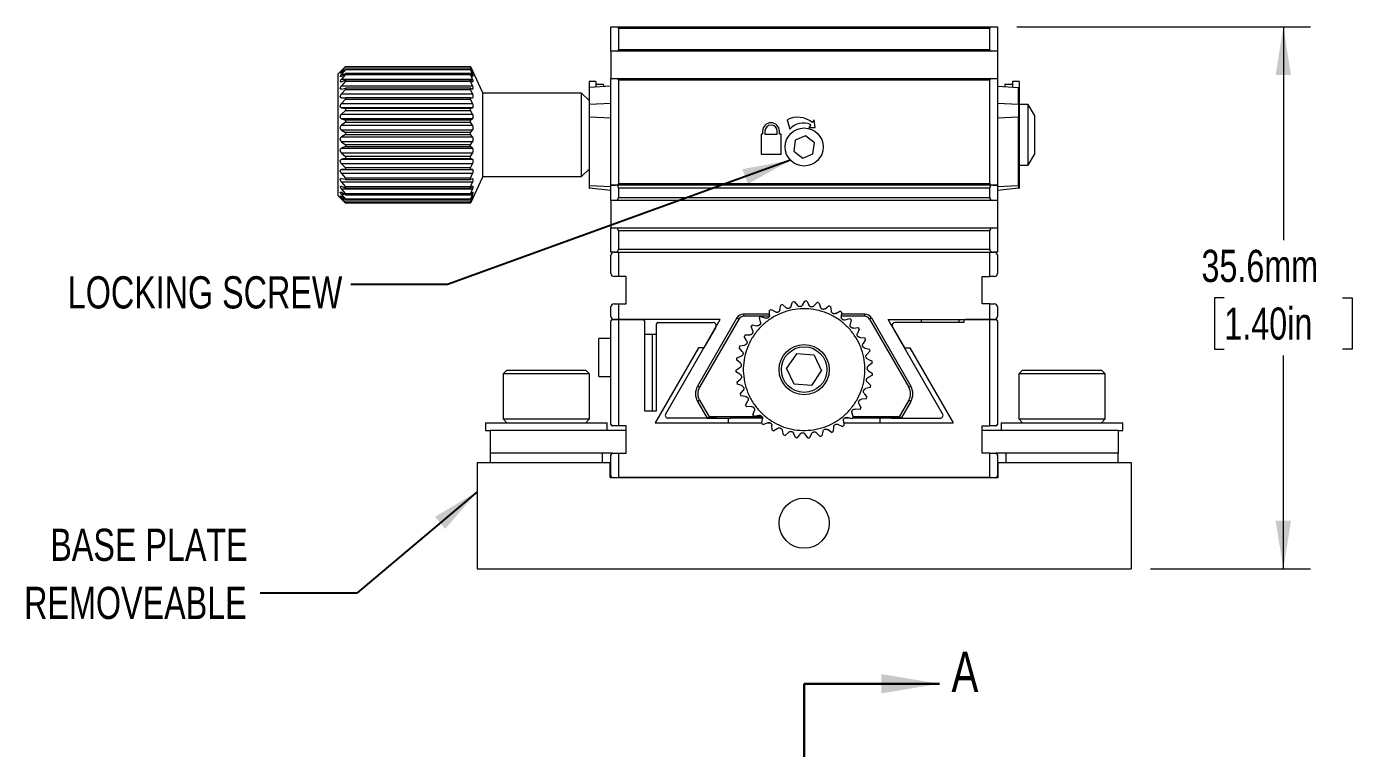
# Model space of a CAD drawing. Header units: millimetres. Extents: x 2 to 278, y 1 to 215.
# Drawn here: x 75.8 to 164, y 79 to 126.4 of the extents above; entities that cross this region are included whole.
import ezdxf

# ---------------------------------------------------------------- set-up
doc = ezdxf.new("R2010")
doc.units = ezdxf.units.MM
doc.linetypes.add('PHANTOM', pattern=[12.7, 6.35, -1.27, 1.27, -1.27, 1.27, -1.27])
doc.styles.add('SLDTEXTSTYLE0', font='TXT', dxfattribs={"width": 0.75})
doc.dimstyles.new('SLDDIMSTYLE0', dxfattribs={"dimtxt": 2.116667, "dimasz": 3.175, "dimexe": 0, "dimexo": 0.0625, "dimgap": 0.529167, "dimtad": 0, "dimtih": 1, "dimtoh": 1, "dimdec": 1, "dimrnd": 1e-09, "dimzin": 12, "dimdsep": 46, "dimtxsty": 'SLDTEXTSTYLE0', "dimsah": 1, "dimcen": 0.09, "dimadec": 0, "dimazin": 3, "dimtfac": 1, "dimtdec": 1, "dimtofl": 0, "dimtmove": 0, "dimatfit": 3, "dimfxl": 1, "dimfrac": 2, "dimtolj": 1, "dimtzin": 12, "dimarcsym": 0})
doc.dimstyles.new('SLDDIMSTYLE1', dxfattribs={"dimtxt": 0.18, "dimasz": 3.175, "dimexe": 0, "dimexo": 0.0625, "dimgap": 0, "dimtad": 0, "dimtih": 1, "dimtoh": 1, "dimdec": 0, "dimrnd": 1e-09, "dimzin": 0, "dimdsep": 46, "dimtxsty": 'Standard', "dimsah": 1, "dimcen": 0.09, "dimadec": 0, "dimazin": 0, "dimtfac": 3.175, "dimtdec": 0, "dimtofl": 0, "dimtmove": 0, "dimatfit": 3, "dimfxl": 1, "dimfrac": 2, "dimtolj": 1, "dimtzin": 0, "dimarcsym": 0})

# ---------------------------------------------------------------- blocks, each defined once
blk = doc.blocks.new('_D')
at = {"color": 7, "linetype": 'Continuous', "lineweight": 0}
for p, q in [((140.874, 126.431), (160.182, 126.431)), ((158.404, 126.431), (158.404, 112.405)), ((154.525, 108.613), (153.882, 108.613)), ((153.882, 108.613), (153.882, 105.25)), ((162.283, 108.613), (162.926, 108.613)), ((162.926, 108.613), (162.926, 105.25)), ((153.882, 105.25), (154.525, 105.25)), ((162.926, 105.25), (162.283, 105.25)), ((158.404, 90.795), (158.404, 104.821)), ((149.674, 90.795), (160.182, 90.795))]:
    blk.add_line(p, q, dxfattribs=at)
for points in [[(158.404, 126.431), (157.896, 123.256), (158.912, 123.256)], [(158.404, 90.795), (158.912, 93.97), (157.896, 93.97)]]:
    blk.add_solid(points, dxfattribs=at)
at = {"color": 7, "linetype": 'Continuous', "lineweight": 0, "char_height": 2.1167, "attachment_point": 1, "style": 'SLDTEXTSTYLE0'}
for s, insert in [('35.6mm', (153.022, 111.771)), ('1.40in', (154.525, 107.978))]:
    blk.add_mtext(s, dxfattribs=dict(at, insert=insert))
blk = doc.blocks.new('SW_NOTE_4')
at = {"color": 0, "linetype": 'Continuous', "lineweight": 0, "char_height": 2.1167, "attachment_point": 3, "style": 'SLDTEXTSTYLE0'}
for s, insert in [('BASE PLATE', (-0.829, 4.234)), ('REMOVEABLE', (-0.894, 0.411))]:
    blk.add_mtext(s, dxfattribs=dict(at, insert=insert))

msp = doc.modelspace()

# ---------------------------------------------------------------- linework, layer by layer
at = {"color": 7, "linetype": 'Continuous', "lineweight": 0}
for p, q in [((114.204, 124.831), (114.204, 126.431)), ((114.204, 126.431), (114.604, 126.431)), ((114.604, 126.431), (139.204, 126.431)), ((139.104, 126.331), (114.704, 126.331)), ((114.704, 126.331), (114.704, 124.931)), ((121.345, 126.432), (121.345, 126.431)), ((122.242, 126.432), (122.242, 126.431)), ((126.529, 126.431), (126.529, 126.432)), ((139.104, 124.931), (139.104, 126.331)), ((139.204, 126.431), (139.604, 126.431)), ((139.604, 126.431), (139.604, 124.831)), ((114.604, 124.831), (114.204, 124.831)), ((114.204, 124.831), (114.204, 123.031)), ((139.204, 124.831), (114.604, 124.831)), ((114.704, 124.931), (139.104, 124.931)), ((139.604, 124.831), (139.204, 124.831)), ((139.604, 124.831), (139.604, 123.031)), ((96.444, 123.511), (96.264, 123.331)), ((96.764, 123.825), (96.501, 123.568)), ((96.501, 123.56), (96.764, 123.808)), ((96.764, 123.794), (96.501, 123.51)), ((96.501, 123.444), (96.764, 123.656)), ((96.764, 123.62), (96.501, 123.319)), ((96.764, 123.825), (104.971, 123.825)), ((96.764, 123.808), (96.764, 123.794)), ((104.971, 123.808), (96.764, 123.808)), ((96.764, 123.794), (104.971, 123.794)), ((96.764, 123.656), (96.764, 123.62)), ((104.971, 123.656), (96.764, 123.656)), ((96.764, 123.62), (104.971, 123.62)), ((105.094, 123.568), (104.971, 123.825)), ((104.971, 123.794), (104.971, 123.808)), ((104.971, 123.808), (105.094, 123.56)), ((105.094, 123.51), (104.971, 123.794)), ((104.971, 123.62), (104.971, 123.656)), ((104.971, 123.656), (105.094, 123.444)), ((105.094, 123.319), (104.971, 123.62)), ((105.764, 122.131), (105.12, 123.511)), ((96.264, 123.33), (96.264, 123.331)), ((96.264, 123.248), (96.264, 123.33)), ((96.264, 123.041), (96.264, 123.248)), ((96.264, 122.714), (96.264, 123.041)), ((96.264, 122.279), (96.264, 122.714)), ((96.501, 123.196), (96.764, 123.365)), ((96.764, 123.308), (96.501, 122.999)), ((96.501, 122.999), (105.094, 122.999)), ((96.501, 122.824), (96.764, 122.944)), ((96.764, 122.868), (96.501, 122.562)), ((96.764, 123.365), (96.764, 123.308)), ((104.971, 123.365), (96.764, 123.365)), ((96.764, 123.308), (104.971, 123.308)), ((96.764, 122.944), (96.764, 122.868)), ((104.971, 122.944), (96.764, 122.944)), ((96.764, 122.868), (104.971, 122.868)), ((104.971, 123.308), (104.971, 123.365)), ((104.971, 123.365), (105.094, 123.196)), ((105.094, 122.999), (104.971, 123.308)), ((104.971, 122.868), (104.971, 122.944)), ((104.971, 122.944), (105.094, 122.824)), ((105.094, 122.562), (104.971, 122.868)), ((113.204, 122.831), (112.764, 122.831)), ((112.764, 122.831), (112.764, 122.261)), ((113.204, 122.831), (113.204, 122.461)), ((113.704, 122.631), (113.204, 122.631)), ((113.704, 122.631), (113.704, 122.496)), ((114.204, 116.031), (114.204, 123.031)), ((114.204, 123.031), (114.604, 123.031)), ((114.604, 123.031), (139.204, 123.031)), ((139.104, 122.931), (114.704, 122.931)), ((114.704, 122.931), (114.704, 116.131)), ((139.104, 116.131), (139.104, 122.931)), ((139.204, 123.031), (139.604, 123.031)), ((139.604, 123.031), (139.604, 116.031)), ((140.604, 122.631), (140.104, 122.631)), ((140.104, 122.631), (140.104, 122.496)), ((141.044, 122.831), (140.604, 122.831)), ((140.604, 122.831), (140.604, 122.461)), ((141.044, 122.831), (141.044, 122.261)), ((96.264, 121.748), (96.264, 122.279)), ((96.264, 121.141), (96.264, 121.748)), ((96.501, 122.562), (105.094, 122.562)), ((96.501, 122.34), (96.764, 122.407)), ((96.764, 122.314), (96.501, 122.02)), ((96.501, 122.02), (105.094, 122.02)), ((96.501, 121.759), (96.764, 121.771)), ((96.764, 122.407), (96.764, 122.314)), ((104.971, 122.407), (96.764, 122.407)), ((96.764, 122.314), (104.971, 122.314)), ((96.764, 121.771), (96.764, 121.665)), ((104.971, 121.771), (96.764, 121.771)), ((104.971, 122.314), (104.971, 122.407)), ((104.971, 122.407), (105.094, 122.34)), ((105.094, 122.02), (104.971, 122.314)), ((104.971, 121.665), (104.971, 121.771)), ((104.971, 121.771), (105.094, 121.759)), ((105.764, 122.131), (105.764, 118.888)), ((112.264, 122.081), (105.764, 122.081)), ((112.764, 121.581), (112.264, 122.081)), ((112.264, 116.581), (112.264, 122.081)), ((112.764, 122.261), (112.764, 115.831)), ((114.204, 122.531), (112.804, 122.433)), ((112.804, 121.347), (112.804, 122.433)), ((139.604, 122.531), (141.004, 122.433)), ((141.004, 121.347), (141.004, 122.433)), ((141.044, 122.261), (141.044, 115.831)), ((96.264, 120.474), (96.264, 121.141)), ((96.764, 121.665), (96.501, 121.392)), ((96.501, 121.392), (105.094, 121.392)), ((96.501, 121.1), (96.764, 121.057)), ((105.094, 121.1), (96.501, 121.1)), ((96.764, 120.941), (96.501, 120.698)), ((96.764, 121.665), (104.971, 121.665)), ((96.764, 121.057), (96.764, 120.941)), ((104.971, 121.057), (96.764, 121.057)), ((96.764, 120.941), (104.971, 120.941)), ((105.094, 121.392), (104.971, 121.665)), ((104.971, 121.057), (105.094, 121.1)), ((104.971, 120.941), (104.971, 121.057)), ((105.094, 120.698), (104.971, 120.941)), ((112.804, 121.347), (114.204, 121.421)), ((112.804, 120.495), (112.804, 121.347)), ((139.604, 121.421), (141.004, 121.347)), ((141.004, 121.347), (141.004, 120.495)), ((141.64, 121.331), (141.044, 121.331)), ((142.044, 120.631), (141.64, 121.331)), ((141.64, 117.666), (141.64, 121.331)), ((96.264, 119.772), (96.264, 120.474)), ((96.501, 120.698), (105.094, 120.698)), ((96.501, 120.384), (96.764, 120.287)), ((105.094, 120.384), (96.501, 120.384)), ((96.764, 120.164), (96.501, 119.96)), ((96.501, 119.96), (105.094, 119.96)), ((96.764, 120.287), (96.764, 120.164)), ((104.971, 120.287), (96.764, 120.287)), ((96.764, 120.164), (104.971, 120.164)), ((104.971, 120.287), (105.094, 120.384)), ((104.971, 120.164), (104.971, 120.287)), ((105.094, 119.96), (104.971, 120.164)), ((114.204, 120.421), (112.804, 120.495)), ((112.804, 116.005), (112.804, 120.495)), ((125.781, 120.313), (125.958, 119.7)), ((127.34, 119.997), (127.215, 119.811)), ((127.554, 120.313), (127.438, 120.142)), ((127.637, 119.811), (127.554, 120.313)), ((141.004, 120.495), (139.604, 120.421)), ((141.004, 116.005), (141.004, 120.495)), ((142.044, 120.631), (142.044, 118.249)), ((96.264, 119.055), (96.264, 119.772)), ((96.264, 118.347), (96.264, 119.055)), ((96.501, 119.635), (96.764, 119.486)), ((105.094, 119.635), (96.501, 119.635)), ((96.764, 119.361), (96.501, 119.202)), ((96.501, 119.202), (105.094, 119.202)), ((96.764, 119.486), (96.764, 119.361)), ((104.971, 119.486), (96.764, 119.486)), ((96.764, 119.361), (104.971, 119.361)), ((104.971, 119.486), (105.094, 119.635)), ((104.971, 119.361), (104.971, 119.486)), ((105.094, 119.202), (104.971, 119.361)), ((124.173, 119.369), (124.069, 119.369)), ((124.069, 119.369), (124.069, 118.05)), ((124.173, 119.569), (124.173, 119.369)), ((124.33, 119.371), (125.129, 119.369)), ((125.129, 119.369), (125.129, 119.569)), ((125.28, 119.369), (125.28, 119.569)), ((125.383, 119.369), (125.28, 119.369)), ((125.383, 118.05), (125.383, 119.369)), ((127, 119.258), (126.323, 118.978)), ((127.582, 118.811), (127, 119.258)), ((127.215, 119.811), (127.637, 119.811)), ((96.264, 117.67), (96.264, 118.347)), ((96.501, 118.875), (96.764, 118.681)), ((105.094, 118.875), (96.501, 118.875)), ((96.764, 118.557), (96.501, 118.448)), ((96.501, 118.448), (105.094, 118.448)), ((96.764, 118.681), (96.764, 118.557)), ((104.971, 118.681), (96.764, 118.681)), ((96.764, 118.557), (104.971, 118.557)), ((104.971, 118.681), (105.094, 118.875)), ((104.971, 118.557), (104.971, 118.681)), ((105.094, 118.448), (104.971, 118.557)), ((105.764, 118.888), (105.764, 116.531)), ((126.323, 118.978), (126.226, 118.251)), ((126.226, 118.251), (126.808, 117.804)), ((127.485, 118.084), (127.582, 118.811)), ((142.044, 118.249), (142.044, 118.031)), ((96.264, 117.047), (96.264, 117.67)), ((96.501, 118.13), (96.764, 117.896)), ((105.094, 118.13), (96.501, 118.13)), ((96.764, 117.778), (96.501, 117.722)), ((96.501, 117.722), (105.094, 117.722)), ((96.501, 117.424), (96.764, 117.158)), ((105.094, 117.424), (96.501, 117.424)), ((96.764, 117.896), (96.764, 117.778)), ((104.971, 117.896), (96.764, 117.896)), ((96.764, 117.778), (104.971, 117.778)), ((104.971, 117.896), (105.094, 118.13)), ((104.971, 117.778), (104.971, 117.896)), ((105.094, 117.722), (104.971, 117.778)), ((104.971, 117.158), (105.094, 117.424)), ((124.069, 118.05), (125.383, 118.05)), ((126.808, 117.804), (127.485, 118.084)), ((141.044, 117.331), (141.64, 117.331)), ((141.64, 117.331), (142.044, 118.031)), ((141.64, 117.331), (141.64, 117.666)), ((96.264, 116.497), (96.264, 117.047)), ((96.264, 116.039), (96.264, 116.497)), ((96.764, 117.049), (96.501, 117.048)), ((96.501, 117.048), (105.094, 117.048)), ((96.501, 116.779), (96.764, 116.489)), ((105.094, 116.779), (96.501, 116.779)), ((96.764, 116.393), (96.501, 116.447)), ((96.764, 117.158), (96.764, 117.049)), ((104.971, 117.158), (96.764, 117.158)), ((96.764, 117.049), (104.971, 117.049)), ((96.764, 116.489), (96.764, 116.393)), ((104.971, 116.489), (96.764, 116.489)), ((96.764, 116.393), (104.971, 116.393)), ((104.971, 117.049), (104.971, 117.158)), ((105.094, 117.048), (104.971, 117.049)), ((104.971, 116.489), (105.094, 116.779)), ((104.971, 116.393), (104.971, 116.489)), ((105.094, 116.447), (104.971, 116.393)), ((105.007, 114.908), (105.764, 116.531)), ((105.764, 116.581), (112.264, 116.581)), ((112.264, 116.581), (112.764, 117.081)), ((96.264, 115.686), (96.264, 116.039)), ((96.264, 115.45), (96.264, 115.686)), ((96.501, 116.216), (96.764, 115.912)), ((105.094, 116.216), (96.501, 116.216)), ((96.764, 115.832), (96.501, 115.939)), ((96.501, 115.753), (96.764, 115.444)), ((105.094, 115.753), (96.501, 115.753)), ((96.764, 115.383), (96.501, 115.54)), ((96.764, 115.912), (96.764, 115.832)), ((104.971, 115.912), (96.764, 115.912)), ((96.764, 115.832), (104.971, 115.832)), ((104.971, 115.912), (105.094, 116.216)), ((105.094, 115.939), (104.971, 115.832)), ((104.971, 115.832), (104.971, 115.912)), ((104.971, 115.444), (105.094, 115.753)), ((105.094, 115.54), (104.971, 115.383)), ((112.764, 115.831), (112.804, 115.831)), ((112.804, 116.005), (114.204, 115.931)), ((112.804, 115.828), (112.804, 116.005)), ((114.204, 115.681), (112.804, 115.828)), ((114.604, 116.031), (114.204, 116.031)), ((114.204, 115.013), (114.204, 116.031)), ((114.204, 116.031), (114.504, 116.031)), ((139.204, 116.031), (114.604, 116.031)), ((114.704, 116.131), (139.104, 116.131)), ((139.104, 115.831), (114.704, 115.831)), ((114.704, 115.831), (114.704, 115.213)), ((139.104, 115.213), (139.104, 115.831)), ((139.604, 116.031), (139.204, 116.031)), ((139.304, 116.031), (139.604, 116.031)), ((139.604, 116.031), (139.604, 115.013)), ((139.604, 115.931), (141.004, 116.005)), ((141.004, 115.828), (139.604, 115.681)), ((141.004, 116.005), (141.004, 115.828)), ((141.004, 115.831), (141.044, 115.831)), ((96.264, 115.34), (96.264, 115.45)), ((96.264, 115.331), (96.264, 115.34)), ((96.264, 115.331), (96.687, 114.907)), ((96.501, 115.405), (96.764, 115.102)), ((96.764, 115.061), (96.501, 115.263)), ((96.501, 115.184), (96.764, 114.895)), ((96.764, 114.876), (96.501, 115.117)), ((96.501, 115.095), (96.764, 114.831)), ((96.764, 115.444), (96.764, 115.383)), ((104.971, 115.444), (96.764, 115.444)), ((96.764, 115.383), (104.971, 115.383)), ((96.764, 115.102), (96.764, 115.061)), ((104.971, 115.102), (96.764, 115.102)), ((96.764, 115.061), (104.971, 115.061)), ((96.764, 114.895), (96.764, 114.876)), ((104.971, 114.895), (96.764, 114.895)), ((96.764, 114.876), (104.971, 114.876)), ((104.971, 114.831), (96.764, 114.831)), ((104.971, 115.383), (104.971, 115.444)), ((104.971, 115.102), (105.094, 115.405)), ((105.094, 115.263), (104.971, 115.061)), ((104.971, 114.895), (105.094, 115.184)), ((105.094, 115.117), (104.971, 114.876)), ((104.971, 115.061), (104.971, 115.102)), ((104.971, 114.831), (105.094, 115.095)), ((104.971, 114.876), (104.971, 114.895)), ((114.504, 115.013), (114.204, 115.013)), ((114.204, 115.013), (114.204, 113.213)), ((139.304, 115.013), (114.504, 115.013)), ((114.704, 115.213), (139.104, 115.213)), ((139.604, 115.013), (139.304, 115.013)), ((139.604, 115.013), (139.604, 113.213)), ((114.204, 111.613), (114.204, 113.213)), ((114.204, 113.213), (114.504, 113.213)), ((114.504, 113.213), (139.304, 113.213)), ((139.104, 113.013), (114.704, 113.013)), ((114.704, 113.013), (114.704, 111.813)), ((139.104, 111.813), (139.104, 113.013)), ((139.304, 113.213), (139.604, 113.213)), ((139.604, 113.213), (139.604, 111.613)), ((114.504, 111.613), (114.204, 111.613)), ((114.204, 110.213), (114.204, 111.413)), ((114.404, 111.613), (114.704, 111.613)), ((114.704, 111.813), (139.104, 111.813)), ((114.704, 111.613), (114.704, 110.013)), ((114.704, 111.613), (139.104, 111.613)), ((139.104, 110.013), (139.104, 111.613)), ((139.104, 111.613), (139.404, 111.613)), ((139.604, 111.613), (139.304, 111.613)), ((139.604, 111.413), (139.604, 110.213)), ((114.704, 110.013), (114.404, 110.013)), ((115.204, 110.013), (114.704, 110.013)), ((115.204, 108.213), (115.204, 110.013)), ((138.604, 110.013), (139.104, 110.013)), ((138.604, 108.213), (138.604, 110.013)), ((139.404, 110.013), (139.104, 110.013)), ((114.204, 107.395), (114.204, 108.013)), ((114.404, 108.213), (114.704, 108.213)), ((114.704, 108.213), (114.704, 107.195)), ((114.704, 108.213), (115.204, 108.213)), ((124.634, 107.473), (124.636, 107.782)), ((124.745, 107.843), (125.011, 107.686)), ((125.309, 107.821), (125.366, 108.124)), ((125.484, 108.165), (125.718, 107.963)), ((126.036, 108.042), (126.146, 108.331)), ((126.27, 108.35), (126.463, 108.109)), ((126.79, 108.131), (126.95, 108.395)), ((127.075, 108.392), (127.223, 108.12)), ((127.548, 108.083), (127.753, 108.314)), ((127.876, 108.289), (127.972, 107.995)), ((128.286, 107.901), (128.529, 108.092)), ((128.645, 108.045), (128.687, 107.739)), ((128.979, 107.59), (129.252, 107.734)), ((129.358, 107.667), (129.345, 107.359)), ((139.104, 108.213), (138.604, 108.213)), ((139.104, 107.195), (139.104, 108.213)), ((139.104, 108.213), (139.404, 108.213)), ((139.604, 108.013), (139.604, 107.395)), ((114.204, 100.295), (114.204, 107.095)), ((114.304, 107.195), (114.704, 107.195)), ((114.704, 107.195), (114.404, 107.195)), ((114.704, 107.195), (114.704, 100.195)), ((114.704, 107.195), (116.304, 107.195)), ((121.381, 107.195), (114.704, 107.195)), ((116.404, 107.095), (116.404, 101.195)), ((117.204, 101.195), (117.204, 106.895)), ((117.304, 106.995), (120.919, 106.995)), ((117.802, 100.995), (121.381, 107.195)), ((122.487, 107.295), (119.895, 102.805)), ((122.615, 107.222), (120.022, 102.732)), ((121.093, 106.695), (120.299, 105.32)), ((122.615, 107.222), (122.487, 107.295)), ((122.92, 107.545), (122.92, 107.398)), ((124.634, 107.545), (122.92, 107.545)), ((124.618, 107.398), (122.92, 107.398)), ((123.521, 106.447), (123.415, 106.737)), ((123.495, 106.833), (123.799, 106.779)), ((124.031, 107.01), (123.978, 107.314)), ((124.075, 107.394), (124.364, 107.287)), ((130.888, 107.398), (129.346, 107.398)), ((130.888, 107.545), (129.352, 107.545)), ((129.605, 107.16), (129.899, 107.253)), ((129.992, 107.169), (129.924, 106.867)), ((130.888, 107.398), (130.888, 107.545)), ((131.321, 107.295), (131.193, 107.222)), ((131.193, 107.222), (133.786, 102.732)), ((131.321, 107.295), (133.913, 102.805)), ((136.006, 100.995), (132.427, 107.195)), ((132.427, 107.195), (139.104, 107.195)), ((132.715, 106.695), (133.509, 105.32)), ((137.404, 106.995), (132.888, 106.995)), ((134.604, 107.195), (134.604, 106.995)), ((137.104, 106.995), (137.104, 107.195)), ((137.404, 107.095), (137.404, 106.995)), ((139.104, 107.195), (137.504, 107.195)), ((139.104, 100.195), (139.104, 107.195)), ((139.104, 107.195), (139.504, 107.195)), ((139.404, 107.195), (139.104, 107.195)), ((139.604, 107.095), (139.604, 100.295)), ((114.204, 105.945), (113.404, 105.945)), ((113.404, 105.172), (113.404, 105.945)), ((116.902, 106.195), (116.404, 106.195)), ((116.902, 106.195), (116.902, 101.195)), ((117.204, 106.195), (116.902, 106.195)), ((123.12, 105.802), (122.963, 106.068)), ((123.025, 106.177), (123.334, 106.178)), ((130.145, 106.625), (130.451, 106.664)), ((130.527, 106.565), (130.406, 106.28)), ((130.58, 106.002), (130.888, 105.987)), ((130.945, 105.875), (130.776, 105.617)), ((139.605, 106.162), (139.604, 106.162)), ((113.404, 103.445), (113.404, 105.172)), ((119.956, 105.327), (117.109, 100.395)), ((120.299, 105.32), (119.956, 105.327)), ((122.84, 105.096), (122.639, 105.33)), ((122.68, 105.448), (122.984, 105.504)), ((126.405, 104.936), (125.753, 103.984)), ((127.556, 104.848), (126.405, 104.936)), ((130.897, 105.312), (131.198, 105.241)), ((131.234, 105.122), (131.021, 104.898)), ((133.509, 105.32), (133.852, 105.327)), ((133.852, 105.327), (136.699, 100.395)), ((139.605, 105.29), (139.604, 105.29)), ((122.691, 104.351), (122.451, 104.545)), ((122.471, 104.669), (122.76, 104.778)), ((127.556, 104.848), (128.055, 103.807)), ((131.086, 104.576), (131.369, 104.453)), ((131.383, 104.329), (131.134, 104.146)), ((139.604, 104.828), (139.605, 104.828)), ((107.363, 103.862), (107.109, 103.608)), ((107.109, 103.608), (107.109, 100.649)), ((112.799, 103.608), (107.109, 103.608)), ((107.363, 103.862), (112.545, 103.862)), ((112.799, 103.608), (112.545, 103.862)), ((112.799, 100.649), (112.799, 103.608)), ((113.404, 103.445), (114.204, 103.445)), ((122.404, 103.865), (122.669, 104.024)), ((122.678, 103.591), (122.407, 103.74)), ((122.482, 103.062), (122.714, 103.266)), ((126.252, 102.942), (125.753, 103.984)), ((127.403, 102.854), (128.055, 103.807)), ((131.388, 103.522), (131.111, 103.387)), ((131.14, 103.819), (131.397, 103.647)), ((141.263, 103.862), (141.009, 103.608)), ((141.009, 103.608), (141.009, 100.649)), ((146.699, 103.608), (141.009, 103.608)), ((141.263, 103.862), (146.445, 103.862)), ((146.699, 103.608), (146.445, 103.862)), ((146.699, 100.649), (146.699, 103.608)), ((119.895, 102.805), (120.022, 102.732)), ((122.8, 102.842), (122.507, 102.939)), ((122.702, 102.286), (122.894, 102.528)), ((127.403, 102.854), (126.252, 102.942)), ((130.843, 102.335), (131.023, 102.084)), ((131.25, 102.727), (130.952, 102.644)), ((131.059, 103.064), (131.281, 102.849)), ((133.786, 102.732), (133.913, 102.805)), ((120.022, 101.879), (119.895, 101.805)), ((119.895, 101.805), (120.536, 100.695)), ((120.022, 101.879), (120.649, 100.793)), ((123.054, 102.126), (122.748, 102.169)), ((123.057, 101.561), (123.202, 101.834)), ((123.432, 101.467), (123.123, 101.455)), ((130.502, 101.657), (130.634, 101.377)), ((130.971, 101.97), (130.664, 101.941)), ((133.786, 101.879), (133.159, 100.793)), ((133.913, 101.805), (133.272, 100.695)), ((133.913, 101.805), (133.786, 101.879)), ((107.109, 100.649), (107.363, 100.395)), ((107.109, 100.649), (109.954, 100.649)), ((109.954, 100.649), (112.799, 100.649)), ((112.545, 100.395), (112.799, 100.649)), ((116.404, 101.195), (117.204, 101.195)), ((121.168, 100.695), (117.975, 100.695)), ((120.536, 100.695), (120.649, 100.793)), ((120.536, 100.695), (122.055, 100.695)), ((124.135, 100.793), (120.649, 100.793)), ((121.904, 100.695), (121.904, 100.395)), ((124.162, 100.695), (122.055, 100.695)), ((123.535, 100.912), (123.63, 101.206)), ((123.921, 100.886), (123.619, 100.819)), ((124.122, 100.358), (124.163, 100.664)), ((129.486, 100.535), (129.511, 100.227)), ((129.92, 100.695), (129.546, 100.695)), ((130.036, 100.664), (129.738, 100.745)), ((130.044, 101.05), (130.124, 100.752)), ((131.753, 100.695), (130.068, 100.695)), ((133.159, 100.793), (130.113, 100.793)), ((130.562, 101.275), (130.254, 101.301)), ((133.272, 100.695), (131.753, 100.695)), ((131.904, 100.395), (131.904, 100.695)), ((132.64, 100.695), (135.833, 100.695)), ((133.272, 100.695), (133.159, 100.793)), ((141.009, 100.649), (141.263, 100.395)), ((141.009, 100.649), (143.854, 100.649)), ((143.854, 100.649), (146.699, 100.649)), ((146.445, 100.395), (146.699, 100.649)), ((105.954, 100.395), (105.954, 99.895)), ((105.954, 100.395), (113.954, 100.395)), ((105.954, 99.895), (106.254, 99.895)), ((106.254, 99.895), (106.254, 98.395)), ((115.204, 99.895), (106.254, 99.895)), ((113.954, 99.895), (113.954, 100.395)), ((114.704, 100.195), (114.304, 100.195)), ((115.204, 100.195), (114.704, 100.195)), ((115.204, 98.395), (115.204, 100.195)), ((117.109, 100.395), (124.127, 100.395)), ((124.506, 100.402), (124.221, 100.282)), ((124.524, 100.395), (124.674, 100.395)), ((124.798, 99.918), (124.783, 100.227)), ((125.169, 100.03), (124.91, 99.861)), ((125.542, 99.606), (125.473, 99.907)), ((125.887, 99.782), (125.662, 99.57)), ((126.33, 99.432), (126.208, 99.716)), ((126.638, 99.666), (126.454, 99.418)), ((127.136, 99.401), (126.965, 99.658)), ((127.397, 99.687), (127.261, 99.409)), ((127.935, 99.515), (127.721, 99.737)), ((128.14, 99.842), (128.056, 99.545)), ((128.7, 99.769), (128.45, 99.95)), ((128.844, 100.128), (128.814, 99.821)), ((129.408, 100.156), (129.129, 100.29)), ((129.497, 100.395), (136.699, 100.395)), ((138.604, 100.195), (139.104, 100.195)), ((138.604, 98.395), (138.604, 100.195)), ((147.554, 99.895), (138.604, 99.895)), ((139.504, 100.195), (139.104, 100.195)), ((139.854, 100.395), (139.854, 99.895)), ((139.854, 100.395), (147.854, 100.395)), ((147.554, 99.895), (147.854, 99.895)), ((147.554, 99.895), (147.554, 98.395)), ((147.854, 99.895), (147.854, 100.395)), ((106.254, 98.395), (106.254, 97.795)), ((114.304, 98.395), (106.254, 98.395)), ((113.654, 97.795), (113.654, 98.395)), ((114.204, 96.895), (114.204, 98.295)), ((114.304, 98.395), (114.704, 98.395)), ((114.704, 98.395), (114.704, 96.795)), ((114.704, 98.395), (115.204, 98.395)), ((139.104, 98.395), (138.604, 98.395)), ((139.104, 96.795), (139.104, 98.395)), ((139.104, 98.395), (139.504, 98.395)), ((147.554, 98.395), (139.504, 98.395)), ((139.604, 98.295), (139.604, 96.895)), ((140.154, 98.395), (140.154, 97.795)), ((147.554, 97.795), (147.554, 98.395)), ((105.404, 97.795), (114.154, 97.795)), ((105.404, 97.795), (105.404, 90.795)), ((114.154, 96.795), (114.154, 97.795)), ((139.654, 96.795), (139.654, 97.795)), ((139.654, 97.795), (148.404, 97.795)), ((148.404, 97.795), (148.404, 90.795)), ((114.154, 96.795), (139.654, 96.795)), ((139.104, 96.795), (114.704, 96.795)), ((105.404, 90.795), (148.404, 90.795))]:
    msp.add_line(p, q, dxfattribs=at)
at = {"color": 8, "linetype": 'Continuous', "lineweight": 0}
for p, q in [((96.501, 123.51), (96.583, 123.51)), ((105.055, 123.51), (105.094, 123.51)), ((96.501, 123.319), (96.692, 123.319)), ((105.005, 123.319), (105.094, 123.319)), ((96.726, 115.405), (96.501, 115.405)), ((96.604, 115.184), (96.501, 115.184)), ((96.524, 115.095), (96.501, 115.095)), ((105.094, 115.405), (104.989, 115.405)), ((105.094, 115.184), (105.046, 115.184)), ((105.094, 115.095), (105.083, 115.095))]:
    msp.add_line(p, q, dxfattribs=at)
at = {"color": 7, "linetype": 'PHANTOM', "lineweight": 30}
msp.add_line((126.904, 83.244), (126.904, 26.477), dxfattribs=at)
at = {"color": 7, "linetype": 'Continuous', "lineweight": 30}
msp.add_line((126.904, 83.244), (135.794, 83.244), dxfattribs=at)
at = {"color": 7, "linetype": 'Continuous', "lineweight": 0}
for centre, radius in [((126.904, 118.531), 1.25), ((126.904, 103.895), 1.65), ((126.904, 103.895), 1.5), ((126.904, 93.795), 1.65)]:
    msp.add_circle(centre, radius, dxfattribs=at)
for centre, radius, start, end in [((114.604, 126.331), 0.1, 0, 90), ((139.204, 126.331), 0.1, 90, 180), ((114.604, 124.931), 0.1, 270, 0), ((139.204, 124.931), 0.1, 180, 270), ((114.604, 122.931), 0.1, 0, 90), ((139.204, 122.931), 0.1, 90, 180), ((124.726, 119.569), 0.553, 0, 180), ((124.726, 119.569), 0.403, 0, 180), ((126.481, 118.982), 1.504, 50.44946, 117.74766), ((126.841, 118.954), 1.156, 64.43197, 139.80922), ((127.117, 119.569), 2.794, 180, 184.07168), ((114.504, 115.831), 0.2, 0, 90), ((114.604, 116.131), 0.1, 270, 0), ((139.204, 116.131), 0.1, 180, 270), ((139.304, 115.831), 0.2, 90, 180), ((114.504, 115.213), 0.2, 270, 0), ((139.304, 115.213), 0.2, 180, 270), ((114.504, 113.013), 0.2, 0, 90), ((139.304, 113.013), 0.2, 90, 180), ((114.404, 111.413), 0.2, 90, 180), ((114.504, 111.813), 0.2, 270, 0), ((139.304, 111.813), 0.2, 180, 270), ((139.404, 111.413), 0.2, 0, 90), ((114.404, 110.213), 0.2, 180, 270), ((139.404, 110.213), 0.2, 270, 0), ((114.404, 108.013), 0.2, 90, 180), ((126.904, 103.895), 4.5, 118.67255, 120.26537), ((126.904, 103.895), 4, 104.04039, 114.3261), ((126.904, 103.895), 4.5, 108.38683, 109.97966), ((126.904, 103.895), 4, 93.75467, 104.04039), ((126.904, 103.895), 4.5, 98.10112, 99.69394), ((126.904, 103.895), 4, 83.46896, 93.75467), ((126.904, 103.895), 4.5, 87.81541, 89.40823), ((126.904, 103.895), 4, 73.18325, 83.46896), ((126.904, 103.895), 4.5, 77.52969, 79.12251), ((126.904, 103.895), 4, 62.89753, 73.18325), ((126.904, 103.895), 4.5, 67.24398, 68.8368), ((126.904, 103.895), 4.5, 56.95826, 58.55108), ((139.404, 108.013), 0.2, 0, 90), ((114.404, 107.395), 0.2, 180, 270), ((114.304, 107.095), 0.1, 90, 180), ((116.304, 107.095), 0.1, 0, 90), ((117.304, 106.895), 0.1, 90, 180), ((120.919, 106.795), 0.2, 330, 90), ((122.92, 107.045), 0.5, 90, 150), ((122.92, 107.045), 0.353, 90, 150), ((126.904, 103.895), 4.5, 139.24398, 140.8368), ((126.904, 103.895), 4, 134.89753, 145.18325), ((126.904, 103.895), 4.5, 128.95826, 130.55108), ((126.904, 103.895), 4, 124.61182, 134.89753), ((126.904, 103.895), 4, 114.3261, 124.61182), ((126.904, 103.895), 4, 52.61182, 62.89753), ((126.904, 103.895), 4, 42.3261, 52.61182), ((126.904, 103.895), 4.5, 46.67255, 48.26537), ((130.888, 107.045), 0.5, 30, 90), ((130.888, 107.045), 0.353, 30, 90), ((132.888, 106.795), 0.2, 90, 210), ((137.504, 107.095), 0.1, 90, 180), ((139.404, 107.395), 0.2, 270, 0), ((139.504, 107.095), 0.1, 0, 90), ((126.904, 103.895), 4.5, 149.52969, 151.12251), ((126.904, 103.895), 4, 145.18325, 155.46896), ((126.904, 103.895), 4, 32.04039, 42.3261), ((126.904, 103.895), 4, 21.75467, 32.04039), ((126.904, 103.895), 4.5, 36.38683, 37.97966), ((126.904, 103.895), 4.5, 26.10112, 27.69394), ((126.904, 103.895), 4.5, 159.81541, 161.40823), ((126.904, 103.895), 4, 155.46896, 165.75467), ((126.904, 103.895), 4, 11.46896, 21.75467), ((126.904, 103.895), 4.5, 15.81541, 17.40823), ((126.904, 103.895), 4.5, 170.10112, 171.69394), ((126.904, 103.895), 4, 176.04039, 186.3261), ((126.904, 103.895), 4, 165.75467, 176.04039), ((126.904, 103.895), 4, 1.18325, 11.46896), ((126.904, 103.895), 4.5, 5.52969, 7.12251), ((126.904, 103.895), 4.5, 180.38683, 181.97966), ((126.904, 103.895), 4, 186.3261, 196.61182), ((126.904, 103.895), 4, 340.61182, 350.89753), ((126.904, 103.895), 4, 350.89753, 1.18325), ((126.904, 103.895), 4.5, 355.24398, 356.8368), ((120.761, 102.305), 1, 150, 210), ((120.761, 102.305), 0.853, 150, 210), ((126.904, 103.895), 4.5, 190.67255, 192.26537), ((126.904, 103.895), 4.5, 200.95826, 202.55108), ((126.904, 103.895), 4, 196.61182, 206.89753), ((126.904, 103.895), 4, 330.3261, 340.61182), ((126.904, 103.895), 4.5, 344.95826, 346.55108), ((133.047, 102.305), 0.853, 330, 30), ((133.047, 102.305), 1, 330, 30), ((126.904, 103.895), 4.5, 211.24398, 212.8368), ((126.904, 103.895), 4, 206.89753, 217.18325), ((126.904, 103.895), 4, 217.18325, 227.46896), ((126.904, 103.895), 4, 320.04039, 330.3261), ((126.904, 103.895), 4.5, 334.67255, 336.26537), ((117.975, 100.895), 0.2, 150, 270), ((126.904, 103.895), 4.5, 221.52969, 223.12251), ((126.904, 103.895), 4, 227.46896, 237.75467), ((126.904, 103.895), 4, 299.46896, 309.75467), ((126.904, 103.895), 4, 309.75467, 320.04039), ((126.904, 103.895), 4.5, 314.10112, 315.69394), ((126.904, 103.895), 4.5, 324.38683, 325.97966), ((135.833, 100.895), 0.2, 270, 30), ((114.304, 100.295), 0.1, 180, 270), ((126.904, 103.895), 4.5, 231.81541, 233.40823), ((126.904, 103.895), 4, 237.75467, 248.04039), ((126.904, 103.895), 4.5, 242.10112, 243.69394), ((126.904, 103.895), 4, 248.04039, 258.3261), ((126.904, 103.895), 4, 258.3261, 268.61182), ((126.904, 103.895), 4, 268.61182, 278.89753), ((126.904, 103.895), 4, 278.89753, 289.18325), ((126.904, 103.895), 4, 289.18325, 299.46896), ((126.904, 103.895), 4.5, 293.52969, 295.12251), ((126.904, 103.895), 4.5, 303.81541, 305.40823), ((139.504, 100.295), 0.1, 270, 0), ((126.904, 103.895), 4.5, 252.38683, 253.97966), ((126.904, 103.895), 4.5, 262.67255, 264.26537), ((126.904, 103.895), 4.5, 272.95826, 274.55108), ((126.904, 103.895), 4.5, 283.24398, 284.8368), ((114.304, 98.295), 0.1, 90, 180), ((139.504, 98.295), 0.1, 0, 90), ((114.304, 96.895), 0.1, 180, 270), ((139.504, 96.895), 0.1, 270, 0)]:
    msp.add_arc(centre, radius, start, end, dxfattribs=at)
for points, knots in [([(96.501, 123.56), (96.483, 123.543), (96.453, 123.514), (96.424, 123.488), (96.411, 123.477), (96.413, 123.479), (96.428, 123.495), (96.457, 123.524), (96.486, 123.552), (96.501, 123.568)], [0, 0, 0, 0, 0.199126, 0.337971, 0.453762, 0.569932, 0.678582, 0.829277, 1, 1, 1, 1]), ([(96.501, 123.444), (96.483, 123.43), (96.453, 123.406), (96.424, 123.39), (96.411, 123.389), (96.413, 123.4), (96.428, 123.424), (96.457, 123.461), (96.486, 123.493), (96.501, 123.51)], [0, 0, 0, 0, 0.199126, 0.337971, 0.453762, 0.569932, 0.678582, 0.829277, 1, 1, 1, 1]), ([(105.094, 123.568), (105.102, 123.55), (105.118, 123.516), (105.133, 123.485), (105.137, 123.475), (105.131, 123.486), (105.116, 123.514), (105.101, 123.544), (105.094, 123.56)], [0, 0, 0, 0, 0.177785, 0.35613, 0.521287, 0.676029, 0.831716, 1, 1, 1, 1]), ([(105.094, 123.51), (105.102, 123.491), (105.118, 123.452), (105.133, 123.411), (105.137, 123.389), (105.131, 123.389), (105.116, 123.406), (105.101, 123.431), (105.094, 123.444)], [0, 0, 0, 0, 0.1777852, 0.35613, 0.5212865, 0.6760286, 0.8317156, 1, 1, 1, 1]), ([(96.501, 123.196), (96.483, 123.186), (96.453, 123.168), (96.424, 123.162), (96.411, 123.17), (96.413, 123.19), (96.428, 123.222), (96.457, 123.266), (96.486, 123.301), (96.501, 123.319)], [0, 0, 0, 0, 0.199126, 0.337971, 0.453762, 0.569932, 0.678582, 0.829277, 1, 1, 1, 1]), ([(96.501, 122.824), (96.483, 122.818), (96.453, 122.806), (96.424, 122.811), (96.411, 122.828), (96.413, 122.856), (96.428, 122.895), (96.457, 122.944), (96.486, 122.98), (96.501, 122.999)], [0, 0, 0, 0, 0.199126, 0.337971, 0.453762, 0.569932, 0.678582, 0.829277, 1, 1, 1, 1]), ([(105.094, 123.319), (105.102, 123.298), (105.118, 123.256), (105.133, 123.205), (105.137, 123.173), (105.131, 123.161), (105.116, 123.168), (105.101, 123.187), (105.094, 123.196)], [0, 0, 0, 0, 0.177785, 0.35613, 0.521287, 0.676029, 0.831716, 1, 1, 1, 1]), ([(105.094, 122.999), (105.102, 122.977), (105.118, 122.934), (105.133, 122.875), (105.137, 122.833), (105.131, 122.811), (105.116, 122.806), (105.101, 122.818), (105.094, 122.824)], [0, 0, 0, 0, 0.177785, 0.35613, 0.521287, 0.676029, 0.831716, 1, 1, 1, 1]), ([(96.501, 122.34), (96.483, 122.337), (96.453, 122.332), (96.424, 122.348), (96.411, 122.374), (96.413, 122.408), (96.428, 122.453), (96.457, 122.506), (96.486, 122.543), (96.501, 122.562)], [0, 0, 0, 0, 0.199126, 0.337971, 0.453762, 0.569932, 0.678582, 0.829277, 1, 1, 1, 1]), ([(96.501, 121.759), (96.483, 121.76), (96.453, 121.762), (96.424, 121.788), (96.411, 121.821), (96.413, 121.862), (96.428, 121.911), (96.457, 121.966), (96.486, 122.002), (96.501, 122.02)], [0, 0, 0, 0, 0.199126, 0.337971, 0.453762, 0.569932, 0.678582, 0.829277, 1, 1, 1, 1]), ([(105.094, 122.562), (105.102, 122.54), (105.118, 122.495), (105.133, 122.431), (105.137, 122.381), (105.131, 122.348), (105.116, 122.332), (105.101, 122.338), (105.094, 122.34)], [0, 0, 0, 0, 0.177785, 0.35613, 0.521287, 0.676029, 0.831716, 1, 1, 1, 1]), ([(105.094, 122.02), (105.102, 121.999), (105.118, 121.956), (105.133, 121.888), (105.137, 121.83), (105.131, 121.789), (105.116, 121.762), (105.101, 121.76), (105.094, 121.759)], [0, 0, 0, 0, 0.177785, 0.35613, 0.521287, 0.676029, 0.831716, 1, 1, 1, 1]), ([(96.501, 121.1), (96.483, 121.105), (96.453, 121.114), (96.424, 121.149), (96.411, 121.189), (96.413, 121.234), (96.428, 121.286), (96.457, 121.342), (96.486, 121.375), (96.501, 121.392)], [0, 0, 0, 0, 0.199126, 0.337971, 0.453762, 0.569932, 0.678582, 0.829277, 1, 1, 1, 1]), ([(105.094, 121.392), (105.102, 121.372), (105.118, 121.331), (105.133, 121.262), (105.137, 121.2), (105.131, 121.15), (105.116, 121.114), (105.101, 121.105), (105.094, 121.1)], [0, 0, 0, 0, 0.177785, 0.35613, 0.521287, 0.676029, 0.831716, 1, 1, 1, 1]), ([(96.501, 120.384), (96.483, 120.393), (96.453, 120.409), (96.424, 120.452), (96.411, 120.497), (96.413, 120.545), (96.428, 120.598), (96.457, 120.652), (96.486, 120.682), (96.501, 120.698)], [0, 0, 0, 0, 0.199126, 0.337971, 0.453762, 0.569932, 0.678582, 0.829277, 1, 1, 1, 1]), ([(96.501, 119.635), (96.483, 119.647), (96.453, 119.669), (96.424, 119.718), (96.411, 119.768), (96.413, 119.818), (96.428, 119.869), (96.457, 119.921), (96.486, 119.946), (96.501, 119.96)], [0, 0, 0, 0, 0.199126, 0.337971, 0.453762, 0.569932, 0.678582, 0.829277, 1, 1, 1, 1]), ([(105.094, 120.698), (105.102, 120.68), (105.118, 120.643), (105.133, 120.575), (105.137, 120.509), (105.131, 120.453), (105.116, 120.409), (105.101, 120.393), (105.094, 120.384)], [0, 0, 0, 0, 0.177785, 0.35613, 0.521287, 0.676029, 0.831716, 1, 1, 1, 1]), ([(105.094, 119.96), (105.102, 119.944), (105.118, 119.912), (105.133, 119.847), (105.137, 119.78), (105.131, 119.72), (105.116, 119.669), (105.101, 119.646), (105.094, 119.635)], [0, 0, 0, 0, 0.177785, 0.35613, 0.521287, 0.676029, 0.831716, 1, 1, 1, 1]), ([(96.501, 118.875), (96.483, 118.891), (96.453, 118.918), (96.424, 118.972), (96.411, 119.024), (96.413, 119.074), (96.428, 119.123), (96.457, 119.17), (96.486, 119.191), (96.501, 119.202)], [0, 0, 0, 0, 0.199126, 0.337971, 0.453762, 0.569932, 0.678582, 0.829277, 1, 1, 1, 1]), ([(105.094, 119.202), (105.102, 119.189), (105.118, 119.163), (105.133, 119.103), (105.137, 119.037), (105.131, 118.975), (105.116, 118.918), (105.101, 118.89), (105.094, 118.875)], [0, 0, 0, 0, 0.177785, 0.35613, 0.521287, 0.676029, 0.831716, 1, 1, 1, 1]), ([(96.501, 118.13), (96.483, 118.149), (96.453, 118.18), (96.424, 118.238), (96.411, 118.291), (96.413, 118.339), (96.428, 118.384), (96.457, 118.424), (96.486, 118.44), (96.501, 118.448)], [0, 0, 0, 0, 0.199126, 0.337971, 0.453762, 0.569932, 0.678582, 0.829277, 1, 1, 1, 1]), ([(105.094, 118.448), (105.102, 118.438), (105.118, 118.419), (105.133, 118.366), (105.137, 118.304), (105.131, 118.241), (105.116, 118.18), (105.101, 118.147), (105.094, 118.13)], [0, 0, 0, 0, 0.177785, 0.35613, 0.521287, 0.676029, 0.831716, 1, 1, 1, 1]), ([(96.501, 117.424), (96.483, 117.444), (96.453, 117.479), (96.424, 117.539), (96.411, 117.59), (96.413, 117.635), (96.428, 117.675), (96.457, 117.708), (96.486, 117.717), (96.501, 117.722)], [0, 0, 0, 0, 0.1991256, 0.3379705, 0.4537621, 0.5699322, 0.6785816, 0.829277, 1, 1, 1, 1]), ([(105.094, 117.722), (105.102, 117.716), (105.118, 117.704), (105.133, 117.66), (105.137, 117.603), (105.131, 117.542), (105.116, 117.479), (105.101, 117.443), (105.094, 117.424)], [0, 0, 0, 0, 0.177785, 0.35613, 0.521287, 0.676029, 0.831716, 1, 1, 1, 1]), ([(96.501, 116.779), (96.483, 116.801), (96.453, 116.838), (96.424, 116.897), (96.411, 116.946), (96.413, 116.986), (96.428, 117.02), (96.457, 117.044), (96.486, 117.046), (96.501, 117.048)], [0, 0, 0, 0, 0.199126, 0.337971, 0.453762, 0.569932, 0.678582, 0.829277, 1, 1, 1, 1]), ([(96.501, 116.216), (96.483, 116.239), (96.453, 116.277), (96.424, 116.334), (96.411, 116.379), (96.413, 116.413), (96.428, 116.439), (96.457, 116.453), (96.486, 116.449), (96.501, 116.447)], [0, 0, 0, 0, 0.1991256, 0.3379705, 0.4537621, 0.5699322, 0.6785816, 0.829277, 1, 1, 1, 1]), ([(105.094, 117.048), (105.102, 117.046), (105.118, 117.042), (105.133, 117.008), (105.137, 116.958), (105.131, 116.9), (105.116, 116.838), (105.101, 116.799), (105.094, 116.779)], [0, 0, 0, 0, 0.177785, 0.35613, 0.521287, 0.676029, 0.831716, 1, 1, 1, 1]), ([(105.094, 116.447), (105.102, 116.449), (105.118, 116.453), (105.133, 116.43), (105.137, 116.389), (105.131, 116.337), (105.116, 116.277), (105.101, 116.237), (105.094, 116.216)], [0, 0, 0, 0, 0.177785, 0.35613, 0.521287, 0.676029, 0.831716, 1, 1, 1, 1]), ([(96.501, 115.753), (96.483, 115.776), (96.453, 115.814), (96.424, 115.867), (96.411, 115.906), (96.413, 115.933), (96.428, 115.95), (96.457, 115.955), (96.486, 115.945), (96.501, 115.939)], [0, 0, 0, 0, 0.1991256, 0.3379705, 0.4537621, 0.5699322, 0.6785816, 0.829277, 1, 1, 1, 1]), ([(96.501, 115.405), (96.483, 115.427), (96.453, 115.464), (96.424, 115.511), (96.411, 115.543), (96.413, 115.563), (96.428, 115.571), (96.457, 115.565), (96.486, 115.549), (96.501, 115.54)], [0, 0, 0, 0, 0.1991256, 0.3379705, 0.4537621, 0.5699322, 0.6785816, 0.829277, 1, 1, 1, 1]), ([(105.094, 115.939), (105.102, 115.945), (105.118, 115.957), (105.133, 115.946), (105.137, 115.915), (105.131, 115.87), (105.116, 115.814), (105.101, 115.774), (105.094, 115.753)], [0, 0, 0, 0, 0.177785, 0.35613, 0.521287, 0.676029, 0.831716, 1, 1, 1, 1]), ([(105.094, 115.54), (105.102, 115.55), (105.118, 115.569), (105.133, 115.57), (105.137, 115.551), (105.131, 115.514), (105.116, 115.464), (105.101, 115.425), (105.094, 115.405)], [0, 0, 0, 0, 0.177785, 0.35613, 0.521287, 0.676029, 0.831716, 1, 1, 1, 1]), ([(96.501, 115.184), (96.483, 115.204), (96.453, 115.239), (96.424, 115.278), (96.411, 115.302), (96.413, 115.313), (96.428, 115.312), (96.457, 115.296), (96.486, 115.275), (96.501, 115.263)], [0, 0, 0, 0, 0.199126, 0.337971, 0.453762, 0.569932, 0.678582, 0.829277, 1, 1, 1, 1]), ([(96.501, 115.095), (96.483, 115.114), (96.453, 115.144), (96.424, 115.176), (96.411, 115.191), (96.413, 115.193), (96.428, 115.182), (96.457, 115.157), (96.486, 115.131), (96.501, 115.117)], [0, 0, 0, 0, 0.1991256, 0.3379705, 0.4537621, 0.5699322, 0.6785816, 0.829277, 1, 1, 1, 1]), ([(105.094, 115.263), (105.102, 115.276), (105.118, 115.302), (105.133, 115.316), (105.137, 115.308), (105.131, 115.28), (105.116, 115.239), (105.101, 115.202), (105.094, 115.184)], [0, 0, 0, 0, 0.177785, 0.35613, 0.521287, 0.676029, 0.831716, 1, 1, 1, 1]), ([(105.094, 115.117), (105.102, 115.133), (105.118, 115.164), (105.133, 115.19), (105.137, 115.194), (105.131, 115.177), (105.116, 115.145), (105.101, 115.112), (105.094, 115.095)], [0, 0, 0, 0, 0.177785, 0.35613, 0.521287, 0.676029, 0.831716, 1, 1, 1, 1]), ([(125.309, 107.821), (125.303, 107.799), (125.293, 107.762), (125.256, 107.715), (125.214, 107.683), (125.168, 107.663), (125.116, 107.656), (125.06, 107.661), (125.028, 107.677), (125.011, 107.686)], [0, 0, 0, 0, 0.199126, 0.337971, 0.453762, 0.569932, 0.678582, 0.829277, 1, 1, 1, 1]), ([(126.036, 108.042), (126.026, 108.022), (126.009, 107.988), (125.964, 107.948), (125.917, 107.924), (125.869, 107.913), (125.816, 107.914), (125.762, 107.93), (125.733, 107.951), (125.718, 107.963)], [0, 0, 0, 0, 0.199126, 0.337971, 0.453762, 0.569932, 0.678582, 0.829277, 1, 1, 1, 1]), ([(126.79, 108.131), (126.777, 108.113), (126.754, 108.082), (126.703, 108.05), (126.653, 108.035), (126.603, 108.033), (126.551, 108.044), (126.501, 108.069), (126.476, 108.095), (126.463, 108.109)], [0, 0, 0, 0, 0.199126, 0.337971, 0.453762, 0.569932, 0.678582, 0.829277, 1, 1, 1, 1]), ([(127.548, 108.083), (127.532, 108.067), (127.504, 108.041), (127.448, 108.02), (127.396, 108.013), (127.346, 108.021), (127.298, 108.04), (127.253, 108.074), (127.233, 108.104), (127.223, 108.12)], [0, 0, 0, 0, 0.1991256, 0.3379705, 0.4537621, 0.5699322, 0.6785816, 0.829277, 1, 1, 1, 1]), ([(128.286, 107.901), (128.267, 107.888), (128.235, 107.867), (128.176, 107.856), (128.123, 107.859), (128.076, 107.875), (128.032, 107.903), (127.993, 107.944), (127.979, 107.978), (127.972, 107.995)], [0, 0, 0, 0, 0.1991256, 0.3379705, 0.4537621, 0.5699322, 0.6785816, 0.829277, 1, 1, 1, 1]), ([(128.979, 107.59), (128.958, 107.581), (128.922, 107.566), (128.863, 107.565), (128.812, 107.578), (128.768, 107.602), (128.729, 107.638), (128.699, 107.685), (128.691, 107.72), (128.687, 107.739)], [0, 0, 0, 0, 0.199126, 0.337971, 0.453762, 0.569932, 0.678582, 0.829277, 1, 1, 1, 1]), ([(124.031, 107.01), (124.033, 106.987), (124.037, 106.949), (124.019, 106.892), (123.991, 106.848), (123.954, 106.813), (123.909, 106.787), (123.855, 106.773), (123.819, 106.777), (123.799, 106.779)], [0, 0, 0, 0, 0.199126, 0.337971, 0.453762, 0.569932, 0.678582, 0.829277, 1, 1, 1, 1]), ([(124.634, 107.473), (124.632, 107.45), (124.628, 107.412), (124.6, 107.359), (124.565, 107.32), (124.523, 107.293), (124.473, 107.276), (124.418, 107.271), (124.383, 107.281), (124.364, 107.287)], [0, 0, 0, 0, 0.199126, 0.337971, 0.453762, 0.569932, 0.678582, 0.829277, 1, 1, 1, 1]), ([(129.605, 107.16), (129.583, 107.155), (129.545, 107.146), (129.486, 107.157), (129.439, 107.178), (129.4, 107.21), (129.368, 107.252), (129.347, 107.303), (129.345, 107.339), (129.345, 107.359)], [0, 0, 0, 0, 0.199126, 0.337971, 0.453762, 0.569932, 0.678582, 0.829277, 1, 1, 1, 1]), ([(130.145, 106.625), (130.122, 106.624), (130.084, 106.623), (130.027, 106.643), (129.984, 106.673), (129.951, 106.711), (129.928, 106.758), (129.916, 106.812), (129.921, 106.848), (129.924, 106.867)], [0, 0, 0, 0, 0.199126, 0.337971, 0.453762, 0.569932, 0.678582, 0.829277, 1, 1, 1, 1]), ([(123.521, 106.447), (123.527, 106.425), (123.537, 106.388), (123.53, 106.329), (123.51, 106.28), (123.481, 106.24), (123.44, 106.206), (123.39, 106.183), (123.354, 106.18), (123.334, 106.178)], [0, 0, 0, 0, 0.199126, 0.337971, 0.453762, 0.569932, 0.678582, 0.829277, 1, 1, 1, 1]), ([(130.58, 106.002), (130.557, 106.006), (130.519, 106.011), (130.468, 106.041), (130.43, 106.078), (130.405, 106.121), (130.39, 106.172), (130.388, 106.228), (130.4, 106.262), (130.406, 106.28)], [0, 0, 0, 0, 0.199126, 0.337971, 0.453762, 0.569932, 0.678582, 0.829277, 1, 1, 1, 1]), ([(122.84, 105.096), (122.854, 105.077), (122.876, 105.046), (122.89, 104.988), (122.889, 104.935), (122.875, 104.887), (122.849, 104.842), (122.81, 104.802), (122.777, 104.786), (122.76, 104.778)], [0, 0, 0, 0, 0.199126, 0.337971, 0.453762, 0.569932, 0.678582, 0.829277, 1, 1, 1, 1]), ([(123.12, 105.802), (123.13, 105.782), (123.146, 105.747), (123.15, 105.687), (123.139, 105.636), (123.117, 105.591), (123.083, 105.551), (123.038, 105.518), (123.003, 105.509), (122.984, 105.504)], [0, 0, 0, 0, 0.199126, 0.337971, 0.453762, 0.569932, 0.678582, 0.829277, 1, 1, 1, 1]), ([(130.897, 105.312), (130.876, 105.319), (130.839, 105.331), (130.794, 105.37), (130.764, 105.414), (130.746, 105.46), (130.741, 105.513), (130.749, 105.568), (130.766, 105.6), (130.776, 105.617)], [0, 0, 0, 0, 0.199126, 0.337971, 0.453762, 0.569932, 0.678582, 0.829277, 1, 1, 1, 1]), ([(122.691, 104.351), (122.708, 104.335), (122.735, 104.309), (122.759, 104.254), (122.768, 104.202), (122.763, 104.152), (122.745, 104.103), (122.714, 104.056), (122.684, 104.035), (122.669, 104.024)], [0, 0, 0, 0, 0.199126, 0.337971, 0.453762, 0.569932, 0.678582, 0.829277, 1, 1, 1, 1]), ([(131.086, 104.576), (131.066, 104.587), (131.032, 104.606), (130.995, 104.652), (130.973, 104.7), (130.964, 104.749), (130.968, 104.802), (130.986, 104.855), (131.009, 104.883), (131.021, 104.898)], [0, 0, 0, 0, 0.199126, 0.337971, 0.453762, 0.569932, 0.678582, 0.829277, 1, 1, 1, 1]), ([(131.14, 103.819), (131.123, 103.833), (131.093, 103.857), (131.064, 103.91), (131.051, 103.96), (131.051, 104.01), (131.064, 104.061), (131.091, 104.11), (131.119, 104.134), (131.134, 104.146)], [0, 0, 0, 0, 0.199126, 0.337971, 0.453762, 0.569932, 0.678582, 0.829277, 1, 1, 1, 1]), ([(122.678, 103.591), (122.696, 103.579), (122.728, 103.558), (122.762, 103.508), (122.779, 103.458), (122.784, 103.409), (122.775, 103.357), (122.753, 103.306), (122.727, 103.28), (122.714, 103.266)], [0, 0, 0, 0, 0.1991256, 0.3379705, 0.4537621, 0.5699322, 0.6785816, 0.829277, 1, 1, 1, 1]), ([(131.059, 103.064), (131.044, 103.081), (131.019, 103.11), (131, 103.167), (130.996, 103.219), (131.005, 103.268), (131.027, 103.316), (131.063, 103.359), (131.094, 103.377), (131.111, 103.387)], [0, 0, 0, 0, 0.199126, 0.337971, 0.453762, 0.569932, 0.678582, 0.829277, 1, 1, 1, 1]), ([(122.8, 102.842), (122.821, 102.833), (122.856, 102.817), (122.898, 102.775), (122.924, 102.729), (122.937, 102.681), (122.938, 102.628), (122.925, 102.574), (122.904, 102.544), (122.894, 102.528)], [0, 0, 0, 0, 0.1991256, 0.3379705, 0.4537621, 0.5699322, 0.6785816, 0.829277, 1, 1, 1, 1]), ([(130.843, 102.335), (130.832, 102.355), (130.812, 102.388), (130.804, 102.447), (130.81, 102.499), (130.827, 102.546), (130.858, 102.589), (130.9, 102.625), (130.934, 102.638), (130.952, 102.644)], [0, 0, 0, 0, 0.199126, 0.337971, 0.453762, 0.569932, 0.678582, 0.829277, 1, 1, 1, 1]), ([(123.054, 102.126), (123.076, 102.121), (123.113, 102.112), (123.162, 102.077), (123.196, 102.037), (123.217, 101.992), (123.228, 101.94), (123.224, 101.884), (123.21, 101.851), (123.202, 101.834)], [0, 0, 0, 0, 0.199126, 0.337971, 0.453762, 0.569932, 0.678582, 0.829277, 1, 1, 1, 1]), ([(123.432, 101.467), (123.454, 101.466), (123.493, 101.464), (123.547, 101.438), (123.587, 101.405), (123.616, 101.364), (123.636, 101.315), (123.643, 101.26), (123.634, 101.224), (123.63, 101.206)], [0, 0, 0, 0, 0.199126, 0.337971, 0.453762, 0.569932, 0.678582, 0.829277, 1, 1, 1, 1]), ([(130.502, 101.657), (130.494, 101.678), (130.48, 101.714), (130.483, 101.774), (130.498, 101.824), (130.523, 101.867), (130.561, 101.904), (130.609, 101.932), (130.645, 101.938), (130.664, 101.941)], [0, 0, 0, 0, 0.199126, 0.337971, 0.453762, 0.569932, 0.678582, 0.829277, 1, 1, 1, 1]), ([(123.921, 100.886), (123.944, 100.889), (123.982, 100.894), (124.039, 100.878), (124.085, 100.852), (124.121, 100.818), (124.149, 100.773), (124.166, 100.72), (124.164, 100.684), (124.163, 100.664)], [0, 0, 0, 0, 0.1991256, 0.3379705, 0.4537621, 0.5699322, 0.6785816, 0.829277, 1, 1, 1, 1]), ([(129.486, 100.535), (129.486, 100.558), (129.486, 100.596), (129.509, 100.652), (129.541, 100.694), (129.58, 100.724), (129.628, 100.746), (129.683, 100.755), (129.719, 100.749), (129.738, 100.745)], [0, 0, 0, 0, 0.199126, 0.337971, 0.453762, 0.569932, 0.678582, 0.829277, 1, 1, 1, 1]), ([(130.044, 101.05), (130.04, 101.073), (130.033, 101.11), (130.046, 101.169), (130.07, 101.216), (130.103, 101.253), (130.146, 101.283), (130.199, 101.302), (130.235, 101.302), (130.254, 101.301)], [0, 0, 0, 0, 0.199126, 0.337971, 0.453762, 0.569932, 0.678582, 0.829277, 1, 1, 1, 1]), ([(124.506, 100.402), (124.528, 100.408), (124.564, 100.42), (124.624, 100.415), (124.674, 100.398), (124.715, 100.37), (124.751, 100.331), (124.777, 100.282), (124.781, 100.246), (124.783, 100.227)], [0, 0, 0, 0, 0.199126, 0.337971, 0.453762, 0.569932, 0.678582, 0.829277, 1, 1, 1, 1]), ([(125.169, 100.03), (125.189, 100.04), (125.223, 100.058), (125.282, 100.064), (125.334, 100.056), (125.38, 100.036), (125.422, 100.004), (125.456, 99.96), (125.467, 99.925), (125.473, 99.907)], [0, 0, 0, 0, 0.199126, 0.337971, 0.453762, 0.569932, 0.678582, 0.829277, 1, 1, 1, 1]), ([(125.887, 99.782), (125.905, 99.796), (125.935, 99.82), (125.992, 99.836), (126.045, 99.837), (126.093, 99.826), (126.14, 99.802), (126.182, 99.765), (126.199, 99.733), (126.208, 99.716)], [0, 0, 0, 0, 0.1991256, 0.3379705, 0.4537621, 0.5699322, 0.6785816, 0.829277, 1, 1, 1, 1]), ([(126.638, 99.666), (126.653, 99.683), (126.678, 99.712), (126.732, 99.739), (126.783, 99.749), (126.833, 99.747), (126.883, 99.731), (126.931, 99.702), (126.953, 99.674), (126.965, 99.658)], [0, 0, 0, 0, 0.199126, 0.337971, 0.453762, 0.569932, 0.678582, 0.829277, 1, 1, 1, 1]), ([(127.397, 99.687), (127.409, 99.706), (127.429, 99.739), (127.477, 99.775), (127.525, 99.794), (127.575, 99.801), (127.627, 99.795), (127.679, 99.774), (127.706, 99.75), (127.721, 99.737)], [0, 0, 0, 0, 0.199126, 0.337971, 0.453762, 0.569932, 0.678582, 0.829277, 1, 1, 1, 1]), ([(128.14, 99.842), (128.149, 99.864), (128.162, 99.899), (128.203, 99.943), (128.248, 99.971), (128.295, 99.986), (128.348, 99.99), (128.403, 99.979), (128.433, 99.96), (128.45, 99.95)], [0, 0, 0, 0, 0.199126, 0.337971, 0.453762, 0.569932, 0.678582, 0.829277, 1, 1, 1, 1]), ([(128.844, 100.128), (128.848, 100.151), (128.855, 100.188), (128.888, 100.239), (128.927, 100.274), (128.971, 100.298), (129.022, 100.31), (129.078, 100.31), (129.112, 100.296), (129.129, 100.29)], [0, 0, 0, 0, 0.199126, 0.337971, 0.453762, 0.569932, 0.678582, 0.829277, 1, 1, 1, 1])]:
    msp.add_open_spline(points, degree=3, knots=knots, dxfattribs=at)
at = {"color": 7, "linetype": 'Continuous', "lineweight": 30}
msp.add_solid([(135.794, 83.244), (131.984, 83.879), (131.984, 82.609)], dxfattribs=at)

# ---------------------------------------------------------------- block references
at = {"color": 7, "linetype": 'Continuous', "lineweight": 0}
msp.add_blockref('SW_NOTE_4', (91.154, 89.204), dxfattribs=at)

# ---------------------------------------------------------------- texts
at = {"color": 7, "linetype": 'Continuous', "lineweight": 0, "insert": (96.546, 110.033), "char_height": 2.11667, "attachment_point": 3, "style": 'SLDTEXTSTYLE0'}
msp.add_mtext('LOCKING SCREW', dxfattribs=at)
at = {"color": 7, "linetype": 'Continuous', "insert": (136.59, 85.344), "char_height": 2.646, "attachment_point": 1, "style": 'SLDTEXTSTYLE0'}
msp.add_mtext('A', dxfattribs=at)

# ---------------------------------------------------------------- dimensions: what is measured, and where the dimension line sits
at = {"color": 7, "linetype": 'Continuous', "lineweight": 0}
dim = msp.add_linear_dim(base=(158.404, 90.795), p1=(139.604, 126.431), p2=(148.404, 90.795), angle=90, dimstyle='SLDDIMSTYLE0', dxfattribs=at)
dim.commit()
dim.dimension.update_dxf_attribs({"geometry": '_D', "text_midpoint": (158.404, 108.613), "dimtype": 160})

# ---------------------------------------------------------------- leaders
for points in [[(126.005, 117.662), (103.462, 109.499), (97.112, 109.499)], [(105.404, 95.866), (97.504, 89.204), (91.154, 89.204)]]:
    msp.add_leader(points, dimstyle='SLDDIMSTYLE1', dxfattribs=at)

doc.saveas('drawing.dxf')
